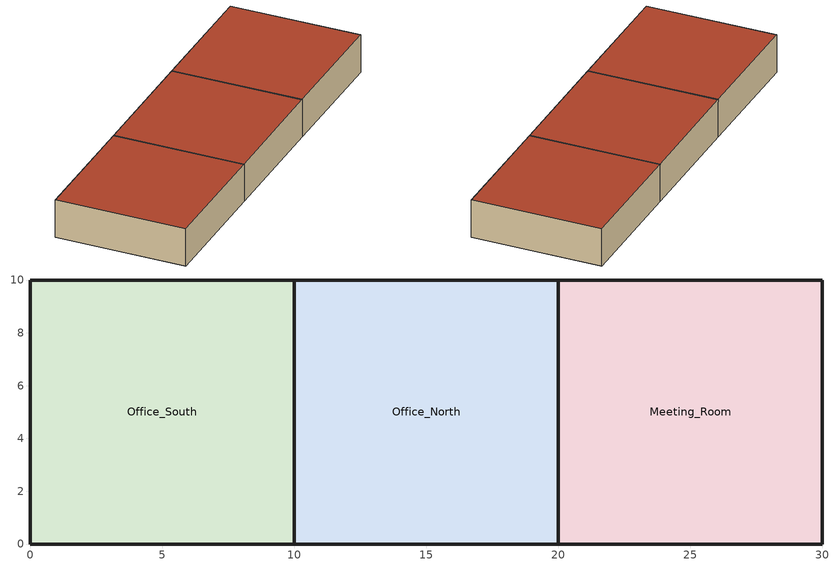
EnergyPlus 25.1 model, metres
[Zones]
Office_South
 floor ground (Floor_Cons): 10,10 0,10 0,0 10,0 z0
 wall outside (Wall_Cons): 0,0 10,0 10,10 0,10 0,0 z0:3
 roof outside (Roof_Cons): 10,10 10,0 0,0 0,10 z3
Office_North
 floor ground (Floor_Cons): 20,10 10,10 10,0 20,0 z0
 wall outside (Wall_Cons): 10,0 20,0 20,10 10,10 10,0 z0:3
 roof outside (Roof_Cons): 20,10 20,0 10,0 10,10 z3
Meeting_Room
 floor ground (Floor_Cons): 30,10 20,10 20,0 30,0 z0
 wall outside (Wall_Cons): 20,0 30,0 30,10 20,10 20,0 z0:3
 roof outside (Roof_Cons): 30,10 30,0 20,0 20,10 z3
[Building]
My Building: 0, City, 0.04, 0.4, FullInteriorAndExterior, 25, 6
[Site:Location]
Shanghai: 31.23, 121.47, 8, 50
[Material]
Concrete_Layer: MediumRough, 0.2, 1.7, 2300, 1000
Insulation_Layer: Smooth, 0.1, 0.04, 30, 1200
[Construction]
Wall_Cons; Roof_Cons: Concrete_Layer, Insulation_Layer
Floor_Cons: Concrete_Layer
[Zone]
Office_South: 0, 0, 0, 0
Office_North: 0, 10, 0, 0
Meeting_Room: 0, 20, 0, 0
[HVACTemplate:Thermostat]
Main_Thermostat: Occupancy_Sch, 20, Occupancy_Sch, 26
[HVACTemplate:Zone:VAV]
Office_South; Office_North; Meeting_Room: Main_Thermostat, Main_VAV_Sys, Auto, Auto, Auto
[HVACTemplate:System:VAV]
Main_VAV_Sys: Auto, Auto, Auto, Auto, Auto, Auto, Auto, ChilledWater
[Schedule:Compact]
Occupancy_Sch: Any Number, Through: 12/31, For: AllDays, Until: 08:00, 0, Until: 18:00, 1, Until: 24:00, 0
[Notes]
--- Zone: Office_South ---
--- Zone: Office_North ---
